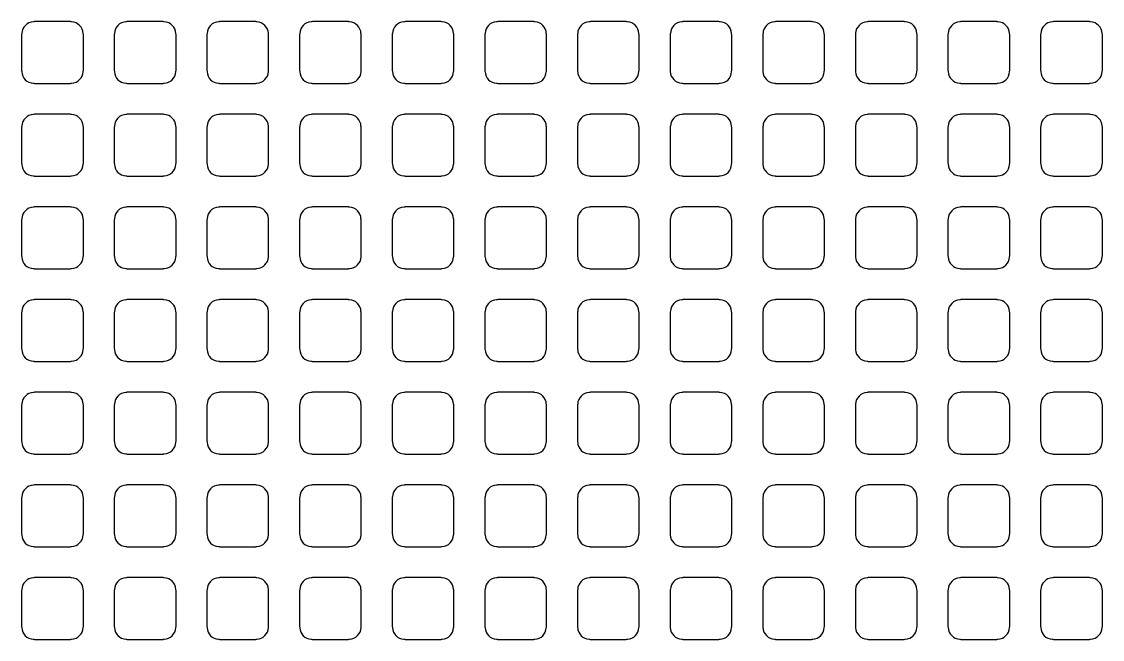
# Model space of a CAD drawing. Extents: x 3811 to 4077, y -444 to -307.
# Drawn here: x 3994.455 to 3996.233, y -384.033 to -383.017 of the extents above; entities that cross this region are included whole.
import ezdxf

# ---------------------------------------------------------------- set-up
doc = ezdxf.new("R2010")
doc.units = 0
doc.layers.add('gbr-dxf', color=7, linetype='Continuous')

msp = doc.modelspace()

# ---------------------------------------------------------------- linework, layer by layer
at = {"layer": 'gbr-dxf', "linetype": 'Continuous'}
for points in [[(3994.4547, -383.0973, -0.089302), (3994.4551, -383.099, 0.393729), (3994.4739, -383.1179, -0.09841), (3994.4758, -383.1183), (3994.5349, -383.1183, -0.10699), (3994.537, -383.1178, 0.393729), (3994.5559, -383.0989, -0.095482), (3994.5563, -383.0971), (3994.5563, -383.0379, -0.098843), (3994.5558, -383.036, 0.393729), (3994.537, -383.0171, -0.101678), (3994.535, -383.0166), (3994.476, -383.0166, -0.104567), (3994.474, -383.0171, 0.393729), (3994.4551, -383.036, -0.092282), (3994.4547, -383.0378)], [(3994.6071, -383.0971, -0.095462), (3994.6075, -383.099, 0.393729), (3994.6264, -383.1178, -0.101678), (3994.6283, -383.1183), (3994.6874, -383.1183, -0.098843), (3994.6893, -383.1179, 0.393729), (3994.7082, -383.099, -0.101678), (3994.7087, -383.097), (3994.7087, -383.0377, -0.092621), (3994.7083, -383.0359, 0.393729), (3994.6894, -383.0171, -0.09841), (3994.6875, -383.0166), (3994.6283, -383.0166, -0.101214), (3994.6264, -383.0171, 0.393729), (3994.6075, -383.036, -0.09841), (3994.6071, -383.0379)], [(3994.7595, -383.0971, -0.095462), (3994.7599, -383.099, 0.393729), (3994.7787, -383.1179, -0.09841), (3994.7806, -383.1183), (3994.8397, -383.1183, -0.10699), (3994.8418, -383.1178, 0.393729), (3994.8607, -383.0989, -0.088868), (3994.861, -383.0972), (3994.861, -383.0378, -0.092621), (3994.8606, -383.036, 0.393729), (3994.8418, -383.0171, -0.101678), (3994.8398, -383.0166), (3994.7808, -383.0166, -0.104567), (3994.7788, -383.0171, 0.393729), (3994.7599, -383.036, -0.09841), (3994.7595, -383.0379)], [(3994.9118, -383.0971, -0.098843), (3994.9123, -383.099, 0.393729), (3994.9311, -383.1179, -0.09841), (3994.933, -383.1183), (3994.9921, -383.1183, -0.10699), (3994.9942, -383.1178, 0.393729), (3995.0131, -383.0989, -0.09841), (3995.0135, -383.097), (3995.0135, -383.0379, -0.101214), (3995.013, -383.036, 0.393729), (3994.9942, -383.0171, -0.101678), (3994.9922, -383.0166), (3994.9332, -383.0166, -0.104567), (3994.9312, -383.0171, 0.393729), (3994.9123, -383.036, -0.101678), (3994.9118, -383.0379)], [(3995.0643, -383.097, -0.098843), (3995.0648, -383.0989, 0.393729), (3995.0836, -383.1178, -0.107228), (3995.0857, -383.1183), (3995.1446, -383.1183, -0.104567), (3995.1466, -383.1178, 0.393729), (3995.1654, -383.0989, -0.09841), (3995.1659, -383.097), (3995.1659, -383.0379, -0.101214), (3995.1654, -383.036, 0.393729), (3995.1465, -383.0171, -0.104195), (3995.1445, -383.0166), (3995.0856, -383.0166, -0.10699), (3995.0835, -383.0171, 0.393729), (3995.0647, -383.036, -0.088868), (3995.0643, -383.0377)], [(3995.2167, -383.0971, -0.095462), (3995.2171, -383.099, 0.393729), (3995.236, -383.1178, -0.101678), (3995.2379, -383.1183), (3995.297, -383.1183, -0.098843), (3995.2989, -383.1179, 0.393729), (3995.3178, -383.099, -0.101678), (3995.3183, -383.097), (3995.3183, -383.0377, -0.092621), (3995.3179, -383.0359, 0.393729), (3995.299, -383.0171, -0.09841), (3995.2971, -383.0166), (3995.2379, -383.0166, -0.101214), (3995.236, -383.0171, 0.393729), (3995.2171, -383.036, -0.09841), (3995.2167, -383.0379)], [(3995.3691, -383.0971, -0.095462), (3995.3695, -383.099, 0.393729), (3995.3883, -383.1179, -0.09841), (3995.3902, -383.1183), (3995.4493, -383.1183, -0.10699), (3995.4514, -383.1178, 0.393729), (3995.4703, -383.0989, -0.088868), (3995.4706, -383.0972), (3995.4706, -383.0378, -0.092621), (3995.4702, -383.036, 0.393729), (3995.4514, -383.0171, -0.101678), (3995.4494, -383.0166), (3995.3904, -383.0166, -0.104567), (3995.3884, -383.0171, 0.393729), (3995.3695, -383.036, -0.09841), (3995.3691, -383.0379)], [(3995.5214, -383.0969, -0.104567), (3995.5219, -383.0989, 0.393729), (3995.5408, -383.1178, -0.104195), (3995.5428, -383.1183), (3995.6018, -383.1183, -0.101214), (3995.6037, -383.1178, 0.393729), (3995.6226, -383.099, -0.104195), (3995.6231, -383.097), (3995.6231, -383.0381, -0.10699), (3995.6226, -383.036, 0.393729), (3995.6037, -383.0171, -0.107228), (3995.6017, -383.0166), (3995.5427, -383.0166, -0.098843), (3995.5408, -383.0171, 0.393729), (3995.522, -383.0359, -0.107228), (3995.5214, -383.038)], [(3995.6739, -383.0971, -0.095462), (3995.6743, -383.0989, 0.393729), (3995.6932, -383.1178, -0.104195), (3995.6952, -383.1183), (3995.7542, -383.1183, -0.101214), (3995.7561, -383.1178, 0.393729), (3995.775, -383.099, -0.101678), (3995.7755, -383.097), (3995.7755, -383.038, -0.104567), (3995.775, -383.036, 0.393729), (3995.7561, -383.0171, -0.107228), (3995.7541, -383.0166), (3995.6951, -383.0166, -0.098843), (3995.6932, -383.0171, 0.393729), (3995.6744, -383.0359, -0.09841), (3995.6739, -383.0378)], [(3995.8263, -383.0971, -0.095462), (3995.8267, -383.099, 0.393729), (3995.8456, -383.1178, -0.101678), (3995.8475, -383.1183), (3995.9066, -383.1183, -0.098843), (3995.9085, -383.1179, 0.393729), (3995.9274, -383.099, -0.101678), (3995.9279, -383.097), (3995.9279, -383.0377, -0.092621), (3995.9275, -383.0359, 0.393729), (3995.9086, -383.0171, -0.09841), (3995.9067, -383.0166), (3995.8475, -383.0166, -0.101214), (3995.8456, -383.0171, 0.393729), (3995.8267, -383.036, -0.09841), (3995.8263, -383.0379)], [(3995.9787, -383.097, -0.101214), (3995.9791, -383.0989, 0.393729), (3995.998, -383.1178, -0.104195), (3996, -383.1183), (3996.059, -383.1183, -0.101214), (3996.0609, -383.1178, 0.393729), (3996.0798, -383.099, -0.095482), (3996.0802, -383.0971), (3996.0802, -383.0379, -0.098843), (3996.0798, -383.036, 0.393729), (3996.0609, -383.0171, -0.107228), (3996.0589, -383.0166), (3995.9999, -383.0166, -0.098843), (3995.998, -383.0171, 0.393729), (3995.9792, -383.0359, -0.104195), (3995.9787, -383.0379)], [(3996.131, -383.0971, -0.098843), (3996.1315, -383.099, 0.393729), (3996.1503, -383.1179, -0.09841), (3996.1522, -383.1183), (3996.2113, -383.1183, -0.10699), (3996.2134, -383.1178, 0.393729), (3996.2323, -383.0989, -0.09841), (3996.2327, -383.097), (3996.2327, -383.0379, -0.101214), (3996.2322, -383.036, 0.393729), (3996.2134, -383.0171, -0.101678), (3996.2114, -383.0166), (3996.1524, -383.0166, -0.104567), (3996.1504, -383.0171, 0.393729), (3996.1315, -383.036, -0.101678), (3996.131, -383.0379)], [(3994.4547, -383.2497, -0.089302), (3994.4551, -383.2514, 0.393729), (3994.4739, -383.2703, -0.095482), (3994.4758, -383.2707), (3994.535, -383.2707, -0.104567), (3994.537, -383.2702, 0.393729), (3994.5559, -383.2513, -0.095482), (3994.5563, -383.2495), (3994.5563, -383.1903, -0.098843), (3994.5558, -383.1884, 0.393729), (3994.537, -383.1695, -0.092282), (3994.5352, -383.1691), (3994.4758, -383.1691, -0.095462), (3994.474, -383.1695, 0.393729), (3994.4551, -383.1884, -0.092282), (3994.4547, -383.1902)], [(3994.6071, -383.2495, -0.095462), (3994.6075, -383.2514, 0.393729), (3994.6264, -383.2702, -0.09841), (3994.6283, -383.2707), (3994.6875, -383.2707, -0.095462), (3994.6893, -383.2703, 0.393729), (3994.7082, -383.2514, -0.101678), (3994.7087, -383.2494), (3994.7087, -383.1901, -0.092621), (3994.7083, -383.1883, 0.393729), (3994.6894, -383.1695, -0.088868), (3994.6877, -383.1691), (3994.6282, -383.1691, -0.092621), (3994.6264, -383.1695, 0.393729), (3994.6075, -383.1884, -0.09841), (3994.6071, -383.1903)], [(3994.7595, -383.2495, -0.095462), (3994.7599, -383.2514, 0.393729), (3994.7787, -383.2703, -0.095482), (3994.7806, -383.2707), (3994.8398, -383.2707, -0.104567), (3994.8418, -383.2702, 0.393729), (3994.8607, -383.2513, -0.088868), (3994.861, -383.2496), (3994.861, -383.1902, -0.092621), (3994.8606, -383.1884, 0.393729), (3994.8418, -383.1695, -0.092282), (3994.84, -383.1691), (3994.7806, -383.1691, -0.095462), (3994.7788, -383.1695, 0.393729), (3994.7599, -383.1884, -0.09841), (3994.7595, -383.1903)], [(3994.9118, -383.2495, -0.098843), (3994.9123, -383.2514, 0.393729), (3994.9311, -383.2703, -0.095482), (3994.933, -383.2707), (3994.9922, -383.2707, -0.104567), (3994.9942, -383.2702, 0.393729), (3995.0131, -383.2513, -0.09841), (3995.0135, -383.2494), (3995.0135, -383.1903, -0.101214), (3995.013, -383.1884, 0.393729), (3994.9942, -383.1695, -0.092282), (3994.9924, -383.1691), (3994.933, -383.1691, -0.095462), (3994.9312, -383.1695, 0.393729), (3994.9123, -383.1884, -0.101678), (3994.9118, -383.1903)], [(3995.0643, -383.2494, -0.098843), (3995.0648, -383.2513, 0.393729), (3995.0836, -383.2702, -0.104195), (3995.0856, -383.2707), (3995.1446, -383.2707, -0.101214), (3995.1466, -383.2702, 0.393729), (3995.1654, -383.2513, -0.09841), (3995.1659, -383.2494), (3995.1659, -383.1903, -0.101214), (3995.1654, -383.1884, 0.393729), (3995.1465, -383.1695, -0.095482), (3995.1447, -383.1691), (3995.0854, -383.1691, -0.098843), (3995.0835, -383.1695, 0.393729), (3995.0647, -383.1884, -0.088868), (3995.0643, -383.1901)], [(3995.2167, -383.2495, -0.095462), (3995.2171, -383.2514, 0.393729), (3995.236, -383.2702, -0.09841), (3995.2379, -383.2707), (3995.2971, -383.2707, -0.095462), (3995.2989, -383.2703, 0.393729), (3995.3178, -383.2514, -0.101678), (3995.3183, -383.2494), (3995.3183, -383.1901, -0.092621), (3995.3179, -383.1883, 0.393729), (3995.299, -383.1695, -0.088868), (3995.2973, -383.1691), (3995.2378, -383.1691, -0.092621), (3995.236, -383.1695, 0.393729), (3995.2171, -383.1884, -0.09841), (3995.2167, -383.1903)], [(3995.3691, -383.2495, -0.095462), (3995.3695, -383.2514, 0.393729), (3995.3883, -383.2703, -0.095482), (3995.3902, -383.2707), (3995.4494, -383.2707, -0.104567), (3995.4514, -383.2702, 0.393729), (3995.4703, -383.2513, -0.088868), (3995.4706, -383.2496), (3995.4706, -383.1902, -0.092621), (3995.4702, -383.1884, 0.393729), (3995.4514, -383.1695, -0.092282), (3995.4496, -383.1691), (3995.3902, -383.1691, -0.095462), (3995.3884, -383.1695, 0.393729), (3995.3695, -383.1884, -0.09841), (3995.3691, -383.1903)], [(3995.5214, -383.2493, -0.104567), (3995.5219, -383.2513, 0.393729), (3995.5408, -383.2702, -0.101678), (3995.5427, -383.2707), (3995.6018, -383.2707, -0.098843), (3995.6037, -383.2702, 0.393729), (3995.6226, -383.2514, -0.104195), (3995.6231, -383.2494), (3995.6231, -383.1905, -0.10699), (3995.6226, -383.1884, 0.393729), (3995.6037, -383.1695, -0.09841), (3995.6018, -383.1691), (3995.5425, -383.1691, -0.089302), (3995.5408, -383.1695, 0.393729), (3995.522, -383.1883, -0.107228), (3995.5214, -383.1904)], [(3995.6739, -383.2495, -0.095462), (3995.6743, -383.2513, 0.393729), (3995.6932, -383.2702, -0.101678), (3995.6951, -383.2707), (3995.7542, -383.2707, -0.098843), (3995.7561, -383.2702, 0.393729), (3995.775, -383.2514, -0.101678), (3995.7755, -383.2494), (3995.7755, -383.1904, -0.104567), (3995.775, -383.1884, 0.393729), (3995.7561, -383.1695, -0.09841), (3995.7542, -383.1691), (3995.6949, -383.1691, -0.089302), (3995.6932, -383.1695, 0.393729), (3995.6744, -383.1883, -0.09841), (3995.6739, -383.1902)], [(3995.8263, -383.2495, -0.095462), (3995.8267, -383.2514, 0.393729), (3995.8456, -383.2702, -0.09841), (3995.8475, -383.2707), (3995.9067, -383.2707, -0.095462), (3995.9085, -383.2703, 0.393729), (3995.9274, -383.2514, -0.101678), (3995.9279, -383.2494), (3995.9279, -383.1901, -0.092621), (3995.9275, -383.1883, 0.393729), (3995.9086, -383.1695, -0.088868), (3995.9069, -383.1691), (3995.8474, -383.1691, -0.092621), (3995.8456, -383.1695, 0.393729), (3995.8267, -383.1884, -0.09841), (3995.8263, -383.1903)], [(3995.9787, -383.2494, -0.101214), (3995.9791, -383.2513, 0.393729), (3995.998, -383.2702, -0.101678), (3995.9999, -383.2707), (3996.059, -383.2707, -0.098843), (3996.0609, -383.2702, 0.393729), (3996.0798, -383.2514, -0.095482), (3996.0802, -383.2495), (3996.0802, -383.1903, -0.098843), (3996.0798, -383.1884, 0.393729), (3996.0609, -383.1695, -0.09841), (3996.059, -383.1691), (3995.9997, -383.1691, -0.089302), (3995.998, -383.1695, 0.393729), (3995.9792, -383.1883, -0.104195), (3995.9787, -383.1903)], [(3996.131, -383.2495, -0.098843), (3996.1315, -383.2514, 0.393729), (3996.1503, -383.2703, -0.095482), (3996.1522, -383.2707), (3996.2114, -383.2707, -0.104567), (3996.2134, -383.2702, 0.393729), (3996.2323, -383.2513, -0.09841), (3996.2327, -383.2494), (3996.2327, -383.1903, -0.101214), (3996.2322, -383.1884, 0.393729), (3996.2134, -383.1695, -0.092282), (3996.2116, -383.1691), (3996.1522, -383.1691, -0.095462), (3996.1504, -383.1695, 0.393729), (3996.1315, -383.1884, -0.101678), (3996.131, -383.1903)], [(3994.4547, -383.4021, -0.089302), (3994.4551, -383.4038, 0.393729), (3994.4739, -383.4227, -0.092282), (3994.4757, -383.4231), (3994.535, -383.4231, -0.101214), (3994.537, -383.4226, 0.393729), (3994.5559, -383.4037, -0.095482), (3994.5563, -383.4019), (3994.5563, -383.3427, -0.098843), (3994.5558, -383.3408, 0.393729), (3994.537, -383.3219, -0.095482), (3994.5351, -383.3215), (3994.4759, -383.3215, -0.098843), (3994.474, -383.3219, 0.393729), (3994.4551, -383.3408, -0.092282), (3994.4547, -383.3426)], [(3994.6071, -383.4019, -0.095462), (3994.6075, -383.4038, 0.393729), (3994.6264, -383.4226, -0.095482), (3994.6282, -383.4231), (3994.6875, -383.4231, -0.092621), (3994.6893, -383.4227, 0.393729), (3994.7082, -383.4038, -0.101678), (3994.7087, -383.4018), (3994.7087, -383.3425, -0.092621), (3994.7083, -383.3407, 0.393729), (3994.6894, -383.3219, -0.092282), (3994.6876, -383.3215), (3994.6282, -383.3215, -0.095462), (3994.6264, -383.3219, 0.393729), (3994.6075, -383.3408, -0.09841), (3994.6071, -383.3427)], [(3994.7595, -383.4019, -0.095462), (3994.7599, -383.4038, 0.393729), (3994.7787, -383.4227, -0.092282), (3994.7805, -383.4231), (3994.8398, -383.4231, -0.101214), (3994.8418, -383.4226, 0.393729), (3994.8607, -383.4037, -0.088868), (3994.861, -383.402), (3994.861, -383.3426, -0.092621), (3994.8606, -383.3408, 0.393729), (3994.8418, -383.3219, -0.095482), (3994.8399, -383.3215), (3994.7807, -383.3215, -0.098843), (3994.7788, -383.3219, 0.393729), (3994.7599, -383.3408, -0.09841), (3994.7595, -383.3427)], [(3994.9118, -383.4019, -0.098843), (3994.9123, -383.4038, 0.393729), (3994.9311, -383.4227, -0.092282), (3994.9329, -383.4231), (3994.9922, -383.4231, -0.101214), (3994.9942, -383.4226, 0.393729), (3995.0131, -383.4037, -0.09841), (3995.0135, -383.4018), (3995.0135, -383.3427, -0.101214), (3995.013, -383.3408, 0.393729), (3994.9942, -383.3219, -0.095482), (3994.9923, -383.3215), (3994.9331, -383.3215, -0.098843), (3994.9312, -383.3219, 0.393729), (3994.9123, -383.3408, -0.101678), (3994.9118, -383.3427)], [(3995.0643, -383.4018, -0.098843), (3995.0648, -383.4037, 0.393729), (3995.0836, -383.4226, -0.101678), (3995.0856, -383.4231), (3995.1447, -383.4231, -0.098843), (3995.1466, -383.4226, 0.393729), (3995.1654, -383.4037, -0.09841), (3995.1659, -383.4018), (3995.1659, -383.3427, -0.101214), (3995.1654, -383.3408, 0.393729), (3995.1465, -383.3219, -0.09841), (3995.1446, -383.3215), (3995.0855, -383.3215, -0.101214), (3995.0835, -383.3219, 0.393729), (3995.0647, -383.3408, -0.088868), (3995.0643, -383.3425)], [(3995.2167, -383.4019, -0.095462), (3995.2171, -383.4038, 0.393729), (3995.236, -383.4226, -0.095482), (3995.2378, -383.4231), (3995.2971, -383.4231, -0.092621), (3995.2989, -383.4227, 0.393729), (3995.3178, -383.4038, -0.101678), (3995.3183, -383.4018), (3995.3183, -383.3425, -0.092621), (3995.3179, -383.3407, 0.393729), (3995.299, -383.3219, -0.092282), (3995.2972, -383.3215), (3995.2378, -383.3215, -0.095462), (3995.236, -383.3219, 0.393729), (3995.2171, -383.3408, -0.09841), (3995.2167, -383.3427)], [(3995.3691, -383.4019, -0.095462), (3995.3695, -383.4038, 0.393729), (3995.3883, -383.4227, -0.092282), (3995.3901, -383.4231), (3995.4494, -383.4231, -0.101214), (3995.4514, -383.4226, 0.393729), (3995.4703, -383.4037, -0.088868), (3995.4706, -383.402), (3995.4706, -383.3426, -0.092621), (3995.4702, -383.3408, 0.393729), (3995.4514, -383.3219, -0.095482), (3995.4495, -383.3215), (3995.3903, -383.3215, -0.098843), (3995.3884, -383.3219, 0.393729), (3995.3695, -383.3408, -0.09841), (3995.3691, -383.3427)], [(3995.5214, -383.4017, -0.104567), (3995.5219, -383.4037, 0.393729), (3995.5408, -383.4226, -0.09841), (3995.5427, -383.4231), (3995.6019, -383.4231, -0.095462), (3995.6037, -383.4226, 0.393729), (3995.6226, -383.4038, -0.104195), (3995.6231, -383.4018), (3995.6231, -383.3429, -0.10699), (3995.6226, -383.3408, 0.393729), (3995.6037, -383.3219, -0.101678), (3995.6018, -383.3215), (3995.5426, -383.3215, -0.092621), (3995.5408, -383.3219, 0.393729), (3995.522, -383.3407, -0.107228), (3995.5214, -383.3428)], [(3995.6739, -383.4019, -0.095462), (3995.6743, -383.4037, 0.393729), (3995.6932, -383.4226, -0.09841), (3995.6951, -383.4231), (3995.7543, -383.4231, -0.095462), (3995.7561, -383.4226, 0.393729), (3995.775, -383.4038, -0.101678), (3995.7755, -383.4018), (3995.7755, -383.3428, -0.104567), (3995.775, -383.3408, 0.393729), (3995.7561, -383.3219, -0.101678), (3995.7542, -383.3215), (3995.695, -383.3215, -0.092621), (3995.6932, -383.3219, 0.393729), (3995.6744, -383.3407, -0.09841), (3995.6739, -383.3426)], [(3995.8263, -383.4019, -0.095462), (3995.8267, -383.4038, 0.393729), (3995.8456, -383.4226, -0.095482), (3995.8474, -383.4231), (3995.9067, -383.4231, -0.092621), (3995.9085, -383.4227, 0.393729), (3995.9274, -383.4038, -0.101678), (3995.9279, -383.4018), (3995.9279, -383.3425, -0.092621), (3995.9275, -383.3407, 0.393729), (3995.9086, -383.3219, -0.092282), (3995.9068, -383.3215), (3995.8474, -383.3215, -0.095462), (3995.8456, -383.3219, 0.393729), (3995.8267, -383.3408, -0.09841), (3995.8263, -383.3427)], [(3995.9787, -383.4018, -0.101214), (3995.9791, -383.4037, 0.393729), (3995.998, -383.4226, -0.09841), (3995.9999, -383.4231), (3996.0591, -383.4231, -0.095462), (3996.0609, -383.4226, 0.393729), (3996.0798, -383.4038, -0.095482), (3996.0802, -383.4019), (3996.0802, -383.3427, -0.098843), (3996.0798, -383.3408, 0.393729), (3996.0609, -383.3219, -0.101678), (3996.059, -383.3215), (3995.9998, -383.3215, -0.092621), (3995.998, -383.3219, 0.393729), (3995.9792, -383.3407, -0.104195), (3995.9787, -383.3427)], [(3996.131, -383.4019, -0.098843), (3996.1315, -383.4038, 0.393729), (3996.1503, -383.4227, -0.092282), (3996.1521, -383.4231), (3996.2114, -383.4231, -0.101214), (3996.2134, -383.4226, 0.393729), (3996.2323, -383.4037, -0.09841), (3996.2327, -383.4018), (3996.2327, -383.3427, -0.101214), (3996.2322, -383.3408, 0.393729), (3996.2134, -383.3219, -0.095482), (3996.2115, -383.3215), (3996.1523, -383.3215, -0.098843), (3996.1504, -383.3219, 0.393729), (3996.1315, -383.3408, -0.101678), (3996.131, -383.3427)], [(3994.4547, -383.5545, -0.089302), (3994.4551, -383.5562, 0.393729), (3994.4739, -383.5751, -0.088868), (3994.4757, -383.5754), (3994.5351, -383.5754, -0.098843), (3994.537, -383.575, 0.393729), (3994.5559, -383.5561, -0.095482), (3994.5563, -383.5543), (3994.5563, -383.4951, -0.098843), (3994.5558, -383.4932, 0.393729), (3994.537, -383.4743, -0.09841), (3994.5351, -383.4739), (3994.4759, -383.4739, -0.101214), (3994.474, -383.4743, 0.393729), (3994.4551, -383.4932, -0.092282), (3994.4547, -383.495)], [(3994.6071, -383.5543, -0.095462), (3994.6075, -383.5562, 0.393729), (3994.6264, -383.575, -0.092282), (3994.6282, -383.5754), (3994.6876, -383.5754, -0.089302), (3994.6893, -383.5751, 0.393729), (3994.7082, -383.5562, -0.101678), (3994.7087, -383.5542), (3994.7087, -383.4949, -0.092621), (3994.7083, -383.4931, 0.393729), (3994.6894, -383.4743, -0.095482), (3994.6875, -383.4739), (3994.6283, -383.4739, -0.098843), (3994.6264, -383.4743, 0.393729), (3994.6075, -383.4932, -0.09841), (3994.6071, -383.4951)], [(3994.7595, -383.5543, -0.095462), (3994.7599, -383.5562, 0.393729), (3994.7787, -383.5751, -0.088868), (3994.7805, -383.5754), (3994.8399, -383.5754, -0.098843), (3994.8418, -383.575, 0.393729), (3994.8607, -383.5561, -0.088868), (3994.861, -383.5544), (3994.861, -383.495, -0.092621), (3994.8606, -383.4932, 0.393729), (3994.8418, -383.4743, -0.09841), (3994.8399, -383.4739), (3994.7807, -383.4739, -0.101214), (3994.7788, -383.4743, 0.393729), (3994.7599, -383.4932, -0.09841), (3994.7595, -383.4951)], [(3994.9118, -383.5543, -0.098843), (3994.9123, -383.5562, 0.393729), (3994.9311, -383.5751, -0.088868), (3994.9329, -383.5754), (3994.9923, -383.5754, -0.098843), (3994.9942, -383.575, 0.393729), (3995.0131, -383.5561, -0.09841), (3995.0135, -383.5542), (3995.0135, -383.4951, -0.101214), (3995.013, -383.4932, 0.393729), (3994.9942, -383.4743, -0.09841), (3994.9923, -383.4739), (3994.9331, -383.4739, -0.101214), (3994.9312, -383.4743, 0.393729), (3994.9123, -383.4932, -0.101678), (3994.9118, -383.4951)], [(3995.0643, -383.5542, -0.098843), (3995.0648, -383.5561, 0.393729), (3995.0836, -383.575, -0.09841), (3995.0855, -383.5754), (3995.1447, -383.5754, -0.095462), (3995.1466, -383.575, 0.393729), (3995.1654, -383.5561, -0.09841), (3995.1659, -383.5542), (3995.1659, -383.4951, -0.101214), (3995.1654, -383.4932, 0.393729), (3995.1465, -383.4743, -0.101678), (3995.1446, -383.4739), (3995.0856, -383.4739, -0.104567), (3995.0835, -383.4743, 0.393729), (3995.0647, -383.4932, -0.088868), (3995.0643, -383.4949)], [(3995.2167, -383.5543, -0.095462), (3995.2171, -383.5562, 0.393729), (3995.236, -383.575, -0.092282), (3995.2378, -383.5754), (3995.2972, -383.5754, -0.089302), (3995.2989, -383.5751, 0.393729), (3995.3178, -383.5562, -0.101678), (3995.3183, -383.5542), (3995.3183, -383.4949, -0.092621), (3995.3179, -383.4931, 0.393729), (3995.299, -383.4743, -0.095482), (3995.2971, -383.4739), (3995.2379, -383.4739, -0.098843), (3995.236, -383.4743, 0.393729), (3995.2171, -383.4932, -0.09841), (3995.2167, -383.4951)], [(3995.3691, -383.5543, -0.095462), (3995.3695, -383.5562, 0.393729), (3995.3883, -383.5751, -0.088868), (3995.3901, -383.5754), (3995.4495, -383.5754, -0.098843), (3995.4514, -383.575, 0.393729), (3995.4703, -383.5561, -0.088868), (3995.4706, -383.5544), (3995.4706, -383.495, -0.092621), (3995.4702, -383.4932, 0.393729), (3995.4514, -383.4743, -0.09841), (3995.4495, -383.4739), (3995.3903, -383.4739, -0.101214), (3995.3884, -383.4743, 0.393729), (3995.3695, -383.4932, -0.09841), (3995.3691, -383.4951)], [(3995.5214, -383.5541, -0.104567), (3995.5219, -383.5561, 0.393729), (3995.5408, -383.575, -0.095482), (3995.5426, -383.5754), (3995.602, -383.5754, -0.092621), (3995.6037, -383.575, 0.393729), (3995.6226, -383.5562, -0.104195), (3995.6231, -383.5542), (3995.6231, -383.4953, -0.10699), (3995.6226, -383.4932, 0.393729), (3995.6037, -383.4743, -0.104195), (3995.6017, -383.4739), (3995.5427, -383.4739, -0.095462), (3995.5408, -383.4743, 0.393729), (3995.522, -383.4931, -0.107228), (3995.5214, -383.4952)], [(3995.6739, -383.5543, -0.095462), (3995.6743, -383.5561, 0.393729), (3995.6932, -383.575, -0.095482), (3995.695, -383.5754), (3995.7544, -383.5754, -0.092621), (3995.7561, -383.575, 0.393729), (3995.775, -383.5562, -0.101678), (3995.7755, -383.5542), (3995.7755, -383.4952, -0.104567), (3995.775, -383.4932, 0.393729), (3995.7561, -383.4743, -0.104195), (3995.7541, -383.4739), (3995.6951, -383.4739, -0.095462), (3995.6932, -383.4743, 0.393729), (3995.6744, -383.4931, -0.09841), (3995.6739, -383.495)], [(3995.8263, -383.5543, -0.095462), (3995.8267, -383.5562, 0.393729), (3995.8456, -383.575, -0.092282), (3995.8474, -383.5754), (3995.9068, -383.5754, -0.089302), (3995.9085, -383.5751, 0.393729), (3995.9274, -383.5562, -0.101678), (3995.9279, -383.5542), (3995.9279, -383.4949, -0.092621), (3995.9275, -383.4931, 0.393729), (3995.9086, -383.4743, -0.095482), (3995.9067, -383.4739), (3995.8475, -383.4739, -0.098843), (3995.8456, -383.4743, 0.393729), (3995.8267, -383.4932, -0.09841), (3995.8263, -383.4951)], [(3995.9787, -383.5542, -0.101214), (3995.9791, -383.5561, 0.393729), (3995.998, -383.575, -0.095482), (3995.9998, -383.5754), (3996.0592, -383.5754, -0.092621), (3996.0609, -383.575, 0.393729), (3996.0798, -383.5562, -0.095482), (3996.0802, -383.5543), (3996.0802, -383.4951, -0.098843), (3996.0798, -383.4932, 0.393729), (3996.0609, -383.4743, -0.104195), (3996.0589, -383.4739), (3995.9999, -383.4739, -0.095462), (3995.998, -383.4743, 0.393729), (3995.9792, -383.4931, -0.104195), (3995.9787, -383.4951)], [(3996.131, -383.5543, -0.098843), (3996.1315, -383.5562, 0.393729), (3996.1503, -383.5751, -0.088868), (3996.1521, -383.5754), (3996.2115, -383.5754, -0.098843), (3996.2134, -383.575, 0.393729), (3996.2323, -383.5561, -0.09841), (3996.2327, -383.5542), (3996.2327, -383.4951, -0.101214), (3996.2322, -383.4932, 0.393729), (3996.2134, -383.4743, -0.09841), (3996.2115, -383.4739), (3996.1523, -383.4739, -0.101214), (3996.1504, -383.4743, 0.393729), (3996.1315, -383.4932, -0.101678), (3996.131, -383.4951)], [(3994.4547, -383.7069, -0.089302), (3994.4551, -383.7086, 0.393729), (3994.4739, -383.7275, -0.09841), (3994.4758, -383.7279), (3994.5349, -383.7279, -0.10699), (3994.537, -383.7274, 0.393729), (3994.5559, -383.7085, -0.095482), (3994.5563, -383.7067), (3994.5563, -383.6475, -0.098843), (3994.5558, -383.6456, 0.393729), (3994.537, -383.6267, -0.101678), (3994.535, -383.6262), (3994.476, -383.6262, -0.104567), (3994.474, -383.6267, 0.393729), (3994.4551, -383.6456, -0.092282), (3994.4547, -383.6474)], [(3994.6071, -383.7067, -0.095462), (3994.6075, -383.7086, 0.393729), (3994.6264, -383.7274, -0.101678), (3994.6283, -383.7279), (3994.6874, -383.7279, -0.098843), (3994.6893, -383.7275, 0.393729), (3994.7082, -383.7086, -0.101678), (3994.7087, -383.7066), (3994.7087, -383.6473, -0.092621), (3994.7083, -383.6455, 0.393729), (3994.6894, -383.6267, -0.09841), (3994.6875, -383.6262), (3994.6283, -383.6262, -0.101214), (3994.6264, -383.6267, 0.393729), (3994.6075, -383.6456, -0.09841), (3994.6071, -383.6475)], [(3994.7595, -383.7067, -0.095462), (3994.7599, -383.7086, 0.393729), (3994.7787, -383.7275, -0.09841), (3994.7806, -383.7279), (3994.8397, -383.7279, -0.10699), (3994.8418, -383.7274, 0.393729), (3994.8607, -383.7085, -0.088868), (3994.861, -383.7068), (3994.861, -383.6474, -0.092621), (3994.8606, -383.6456, 0.393729), (3994.8418, -383.6267, -0.101678), (3994.8398, -383.6262), (3994.7808, -383.6262, -0.104567), (3994.7788, -383.6267, 0.393729), (3994.7599, -383.6456, -0.09841), (3994.7595, -383.6475)], [(3994.9118, -383.7067, -0.098843), (3994.9123, -383.7086, 0.393729), (3994.9311, -383.7275, -0.09841), (3994.933, -383.7279), (3994.9921, -383.7279, -0.10699), (3994.9942, -383.7274, 0.393729), (3995.0131, -383.7085, -0.09841), (3995.0135, -383.7066), (3995.0135, -383.6475, -0.101214), (3995.013, -383.6456, 0.393729), (3994.9942, -383.6267, -0.101678), (3994.9922, -383.6262), (3994.9332, -383.6262, -0.104567), (3994.9312, -383.6267, 0.393729), (3994.9123, -383.6456, -0.101678), (3994.9118, -383.6475)], [(3995.0643, -383.7066, -0.098843), (3995.0648, -383.7085, 0.393729), (3995.0836, -383.7274, -0.107228), (3995.0857, -383.7279), (3995.1446, -383.7279, -0.104567), (3995.1466, -383.7274, 0.393729), (3995.1654, -383.7085, -0.09841), (3995.1659, -383.7066), (3995.1659, -383.6475, -0.101214), (3995.1654, -383.6456, 0.393729), (3995.1465, -383.6267, -0.104195), (3995.1445, -383.6262), (3995.0856, -383.6262, -0.10699), (3995.0835, -383.6267, 0.393729), (3995.0647, -383.6456, -0.088868), (3995.0643, -383.6473)], [(3995.2167, -383.7067, -0.095462), (3995.2171, -383.7086, 0.393729), (3995.236, -383.7274, -0.101678), (3995.2379, -383.7279), (3995.297, -383.7279, -0.098843), (3995.2989, -383.7275, 0.393729), (3995.3178, -383.7086, -0.101678), (3995.3183, -383.7066), (3995.3183, -383.6473, -0.092621), (3995.3179, -383.6455, 0.393729), (3995.299, -383.6267, -0.09841), (3995.2971, -383.6262), (3995.2379, -383.6262, -0.101214), (3995.236, -383.6267, 0.393729), (3995.2171, -383.6456, -0.09841), (3995.2167, -383.6475)], [(3995.3691, -383.7067, -0.095462), (3995.3695, -383.7086, 0.393729), (3995.3883, -383.7275, -0.09841), (3995.3902, -383.7279), (3995.4493, -383.7279, -0.10699), (3995.4514, -383.7274, 0.393729), (3995.4703, -383.7085, -0.088868), (3995.4706, -383.7068), (3995.4706, -383.6474, -0.092621), (3995.4702, -383.6456, 0.393729), (3995.4514, -383.6267, -0.101678), (3995.4494, -383.6262), (3995.3904, -383.6262, -0.104567), (3995.3884, -383.6267, 0.393729), (3995.3695, -383.6456, -0.09841), (3995.3691, -383.6475)], [(3995.5214, -383.7065, -0.104567), (3995.5219, -383.7085, 0.393729), (3995.5408, -383.7274, -0.104195), (3995.5428, -383.7279), (3995.6018, -383.7279, -0.101214), (3995.6037, -383.7274, 0.393729), (3995.6226, -383.7086, -0.104195), (3995.6231, -383.7066), (3995.6231, -383.6477, -0.10699), (3995.6226, -383.6456, 0.393729), (3995.6037, -383.6267, -0.107228), (3995.6017, -383.6262), (3995.5427, -383.6262, -0.098843), (3995.5408, -383.6267, 0.393729), (3995.522, -383.6455, -0.107228), (3995.5214, -383.6476)], [(3995.6739, -383.7067, -0.095462), (3995.6743, -383.7085, 0.393729), (3995.6932, -383.7274, -0.104195), (3995.6952, -383.7279), (3995.7542, -383.7279, -0.101214), (3995.7561, -383.7274, 0.393729), (3995.775, -383.7086, -0.101678), (3995.7755, -383.7066), (3995.7755, -383.6476, -0.104567), (3995.775, -383.6456, 0.393729), (3995.7561, -383.6267, -0.107228), (3995.7541, -383.6262), (3995.6951, -383.6262, -0.098843), (3995.6932, -383.6267, 0.393729), (3995.6744, -383.6455, -0.09841), (3995.6739, -383.6474)], [(3995.8263, -383.7067, -0.095462), (3995.8267, -383.7086, 0.393729), (3995.8456, -383.7274, -0.101678), (3995.8475, -383.7279), (3995.9066, -383.7279, -0.098843), (3995.9085, -383.7275, 0.393729), (3995.9274, -383.7086, -0.101678), (3995.9279, -383.7066), (3995.9279, -383.6473, -0.092621), (3995.9275, -383.6455, 0.393729), (3995.9086, -383.6267, -0.09841), (3995.9067, -383.6262), (3995.8475, -383.6262, -0.101214), (3995.8456, -383.6267, 0.393729), (3995.8267, -383.6456, -0.09841), (3995.8263, -383.6475)], [(3995.9787, -383.7066, -0.101214), (3995.9791, -383.7085, 0.393729), (3995.998, -383.7274, -0.104195), (3996, -383.7279), (3996.059, -383.7279, -0.101214), (3996.0609, -383.7274, 0.393729), (3996.0798, -383.7086, -0.095482), (3996.0802, -383.7067), (3996.0802, -383.6475, -0.098843), (3996.0798, -383.6456, 0.393729), (3996.0609, -383.6267, -0.107228), (3996.0589, -383.6262), (3995.9999, -383.6262, -0.098843), (3995.998, -383.6267, 0.393729), (3995.9792, -383.6455, -0.104195), (3995.9787, -383.6475)], [(3996.131, -383.7067, -0.098843), (3996.1315, -383.7086, 0.393729), (3996.1503, -383.7275, -0.09841), (3996.1522, -383.7279), (3996.2113, -383.7279, -0.10699), (3996.2134, -383.7274, 0.393729), (3996.2323, -383.7085, -0.09841), (3996.2327, -383.7066), (3996.2327, -383.6475, -0.101214), (3996.2322, -383.6456, 0.393729), (3996.2134, -383.6267, -0.101678), (3996.2114, -383.6262), (3996.1524, -383.6262, -0.104567), (3996.1504, -383.6267, 0.393729), (3996.1315, -383.6456, -0.101678), (3996.131, -383.6475)], [(3994.4547, -383.8593, -0.089302), (3994.4551, -383.861, 0.393729), (3994.4739, -383.8799, -0.095482), (3994.4758, -383.8803), (3994.535, -383.8803, -0.104567), (3994.537, -383.8798, 0.393729), (3994.5559, -383.8609, -0.095482), (3994.5563, -383.8591), (3994.5563, -383.7999, -0.098843), (3994.5558, -383.798, 0.393729), (3994.537, -383.7791, -0.092282), (3994.5352, -383.7787), (3994.4758, -383.7787, -0.095462), (3994.474, -383.7791, 0.393729), (3994.4551, -383.798, -0.092282), (3994.4547, -383.7998)], [(3994.6071, -383.8591, -0.095462), (3994.6075, -383.861, 0.393729), (3994.6264, -383.8798, -0.09841), (3994.6283, -383.8803), (3994.6875, -383.8803, -0.095462), (3994.6893, -383.8799, 0.393729), (3994.7082, -383.861, -0.101678), (3994.7087, -383.859), (3994.7087, -383.7997, -0.092621), (3994.7083, -383.7979, 0.393729), (3994.6894, -383.7791, -0.088868), (3994.6877, -383.7787), (3994.6282, -383.7787, -0.092621), (3994.6264, -383.7791, 0.393729), (3994.6075, -383.798, -0.09841), (3994.6071, -383.7999)], [(3994.7595, -383.8591, -0.095462), (3994.7599, -383.861, 0.393729), (3994.7787, -383.8799, -0.095482), (3994.7806, -383.8803), (3994.8398, -383.8803, -0.104567), (3994.8418, -383.8798, 0.393729), (3994.8607, -383.8609, -0.088868), (3994.861, -383.8592), (3994.861, -383.7998, -0.092621), (3994.8606, -383.798, 0.393729), (3994.8418, -383.7791, -0.092282), (3994.84, -383.7787), (3994.7806, -383.7787, -0.095462), (3994.7788, -383.7791, 0.393729), (3994.7599, -383.798, -0.09841), (3994.7595, -383.7999)], [(3994.9118, -383.8591, -0.098843), (3994.9123, -383.861, 0.393729), (3994.9311, -383.8799, -0.095482), (3994.933, -383.8803), (3994.9922, -383.8803, -0.104567), (3994.9942, -383.8798, 0.393729), (3995.0131, -383.8609, -0.09841), (3995.0135, -383.859), (3995.0135, -383.7999, -0.101214), (3995.013, -383.798, 0.393729), (3994.9942, -383.7791, -0.092282), (3994.9924, -383.7787), (3994.933, -383.7787, -0.095462), (3994.9312, -383.7791, 0.393729), (3994.9123, -383.798, -0.101678), (3994.9118, -383.7999)], [(3995.0643, -383.859, -0.098843), (3995.0648, -383.8609, 0.393729), (3995.0836, -383.8798, -0.104195), (3995.0856, -383.8803), (3995.1446, -383.8803, -0.101214), (3995.1466, -383.8798, 0.393729), (3995.1654, -383.8609, -0.09841), (3995.1659, -383.859), (3995.1659, -383.7999, -0.101214), (3995.1654, -383.798, 0.393729), (3995.1465, -383.7791, -0.095482), (3995.1447, -383.7787), (3995.0854, -383.7787, -0.098843), (3995.0835, -383.7791, 0.393729), (3995.0647, -383.798, -0.088868), (3995.0643, -383.7997)], [(3995.2167, -383.8591, -0.095462), (3995.2171, -383.861, 0.393729), (3995.236, -383.8798, -0.09841), (3995.2379, -383.8803), (3995.2971, -383.8803, -0.095462), (3995.2989, -383.8799, 0.393729), (3995.3178, -383.861, -0.101678), (3995.3183, -383.859), (3995.3183, -383.7997, -0.092621), (3995.3179, -383.7979, 0.393729), (3995.299, -383.7791, -0.088868), (3995.2973, -383.7787), (3995.2378, -383.7787, -0.092621), (3995.236, -383.7791, 0.393729), (3995.2171, -383.798, -0.09841), (3995.2167, -383.7999)], [(3995.3691, -383.8591, -0.095462), (3995.3695, -383.861, 0.393729), (3995.3883, -383.8799, -0.095482), (3995.3902, -383.8803), (3995.4494, -383.8803, -0.104567), (3995.4514, -383.8798, 0.393729), (3995.4703, -383.8609, -0.088868), (3995.4706, -383.8592), (3995.4706, -383.7998, -0.092621), (3995.4702, -383.798, 0.393729), (3995.4514, -383.7791, -0.092282), (3995.4496, -383.7787), (3995.3902, -383.7787, -0.095462), (3995.3884, -383.7791, 0.393729), (3995.3695, -383.798, -0.09841), (3995.3691, -383.7999)], [(3995.5214, -383.8589, -0.104567), (3995.5219, -383.8609, 0.393729), (3995.5408, -383.8798, -0.101678), (3995.5427, -383.8803), (3995.6018, -383.8803, -0.098843), (3995.6037, -383.8798, 0.393729), (3995.6226, -383.861, -0.104195), (3995.6231, -383.859), (3995.6231, -383.8001, -0.10699), (3995.6226, -383.798, 0.393729), (3995.6037, -383.7791, -0.09841), (3995.6018, -383.7787), (3995.5425, -383.7787, -0.089302), (3995.5408, -383.7791, 0.393729), (3995.522, -383.7979, -0.107228), (3995.5214, -383.8)], [(3995.6739, -383.8591, -0.095462), (3995.6743, -383.8609, 0.393729), (3995.6932, -383.8798, -0.101678), (3995.6951, -383.8803), (3995.7542, -383.8803, -0.098843), (3995.7561, -383.8798, 0.393729), (3995.775, -383.861, -0.101678), (3995.7755, -383.859), (3995.7755, -383.8, -0.104567), (3995.775, -383.798, 0.393729), (3995.7561, -383.7791, -0.09841), (3995.7542, -383.7787), (3995.6949, -383.7787, -0.089302), (3995.6932, -383.7791, 0.393729), (3995.6744, -383.7979, -0.09841), (3995.6739, -383.7998)], [(3995.8263, -383.8591, -0.095462), (3995.8267, -383.861, 0.393729), (3995.8456, -383.8798, -0.09841), (3995.8475, -383.8803), (3995.9067, -383.8803, -0.095462), (3995.9085, -383.8799, 0.393729), (3995.9274, -383.861, -0.101678), (3995.9279, -383.859), (3995.9279, -383.7997, -0.092621), (3995.9275, -383.7979, 0.393729), (3995.9086, -383.7791, -0.088868), (3995.9069, -383.7787), (3995.8474, -383.7787, -0.092621), (3995.8456, -383.7791, 0.393729), (3995.8267, -383.798, -0.09841), (3995.8263, -383.7999)], [(3995.9787, -383.859, -0.101214), (3995.9791, -383.8609, 0.393729), (3995.998, -383.8798, -0.101678), (3995.9999, -383.8803), (3996.059, -383.8803, -0.098843), (3996.0609, -383.8798, 0.393729), (3996.0798, -383.861, -0.095482), (3996.0802, -383.8591), (3996.0802, -383.7999, -0.098843), (3996.0798, -383.798, 0.393729), (3996.0609, -383.7791, -0.09841), (3996.059, -383.7787), (3995.9997, -383.7787, -0.089302), (3995.998, -383.7791, 0.393729), (3995.9792, -383.7979, -0.104195), (3995.9787, -383.7999)], [(3996.131, -383.8591, -0.098843), (3996.1315, -383.861, 0.393729), (3996.1503, -383.8799, -0.095482), (3996.1522, -383.8803), (3996.2114, -383.8803, -0.104567), (3996.2134, -383.8798, 0.393729), (3996.2323, -383.8609, -0.09841), (3996.2327, -383.859), (3996.2327, -383.7999, -0.101214), (3996.2322, -383.798, 0.393729), (3996.2134, -383.7791, -0.092282), (3996.2116, -383.7787), (3996.1522, -383.7787, -0.095462), (3996.1504, -383.7791, 0.393729), (3996.1315, -383.798, -0.101678), (3996.131, -383.7999)], [(3994.4547, -384.0117, -0.089302), (3994.4551, -384.0134, 0.393729), (3994.4739, -384.0323, -0.092282), (3994.4757, -384.0327), (3994.535, -384.0327, -0.101214), (3994.537, -384.0322, 0.393729), (3994.5559, -384.0133, -0.095482), (3994.5563, -384.0115), (3994.5563, -383.9523, -0.098843), (3994.5558, -383.9504, 0.393729), (3994.537, -383.9315, -0.095482), (3994.5351, -383.9311), (3994.4759, -383.9311, -0.098843), (3994.474, -383.9315, 0.393729), (3994.4551, -383.9504, -0.092282), (3994.4547, -383.9522)], [(3994.6071, -384.0115, -0.095462), (3994.6075, -384.0134, 0.393729), (3994.6264, -384.0322, -0.095482), (3994.6282, -384.0327), (3994.6875, -384.0327, -0.092621), (3994.6893, -384.0323, 0.393729), (3994.7082, -384.0134, -0.101678), (3994.7087, -384.0114), (3994.7087, -383.9521, -0.092621), (3994.7083, -383.9503, 0.393729), (3994.6894, -383.9315, -0.092282), (3994.6876, -383.9311), (3994.6282, -383.9311, -0.095462), (3994.6264, -383.9315, 0.393729), (3994.6075, -383.9504, -0.09841), (3994.6071, -383.9523)], [(3994.7595, -384.0115, -0.095462), (3994.7599, -384.0134, 0.393729), (3994.7787, -384.0323, -0.092282), (3994.7805, -384.0327), (3994.8398, -384.0327, -0.101214), (3994.8418, -384.0322, 0.393729), (3994.8607, -384.0133, -0.088868), (3994.861, -384.0116), (3994.861, -383.9522, -0.092621), (3994.8606, -383.9504, 0.393729), (3994.8418, -383.9315, -0.095482), (3994.8399, -383.9311), (3994.7807, -383.9311, -0.098843), (3994.7788, -383.9315, 0.393729), (3994.7599, -383.9504, -0.09841), (3994.7595, -383.9523)], [(3994.9118, -384.0115, -0.098843), (3994.9123, -384.0134, 0.393729), (3994.9311, -384.0323, -0.092282), (3994.9329, -384.0327), (3994.9922, -384.0327, -0.101214), (3994.9942, -384.0322, 0.393729), (3995.0131, -384.0133, -0.09841), (3995.0135, -384.0114), (3995.0135, -383.9523, -0.101214), (3995.013, -383.9504, 0.393729), (3994.9942, -383.9315, -0.095482), (3994.9923, -383.9311), (3994.9331, -383.9311, -0.098843), (3994.9312, -383.9315, 0.393729), (3994.9123, -383.9504, -0.101678), (3994.9118, -383.9523)], [(3995.0643, -384.0114, -0.098843), (3995.0648, -384.0133, 0.393729), (3995.0836, -384.0322, -0.101678), (3995.0856, -384.0327), (3995.1447, -384.0327, -0.098843), (3995.1466, -384.0322, 0.393729), (3995.1654, -384.0133, -0.09841), (3995.1659, -384.0114), (3995.1659, -383.9523, -0.101214), (3995.1654, -383.9504, 0.393729), (3995.1465, -383.9315, -0.09841), (3995.1446, -383.9311), (3995.0855, -383.9311, -0.101214), (3995.0835, -383.9315, 0.393729), (3995.0647, -383.9504, -0.088868), (3995.0643, -383.9521)], [(3995.2167, -384.0115, -0.095462), (3995.2171, -384.0134, 0.393729), (3995.236, -384.0322, -0.095482), (3995.2378, -384.0327), (3995.2971, -384.0327, -0.092621), (3995.2989, -384.0323, 0.393729), (3995.3178, -384.0134, -0.101678), (3995.3183, -384.0114), (3995.3183, -383.9521, -0.092621), (3995.3179, -383.9503, 0.393729), (3995.299, -383.9315, -0.092282), (3995.2972, -383.9311), (3995.2378, -383.9311, -0.095462), (3995.236, -383.9315, 0.393729), (3995.2171, -383.9504, -0.09841), (3995.2167, -383.9523)], [(3995.3691, -384.0115, -0.095462), (3995.3695, -384.0134, 0.393729), (3995.3883, -384.0323, -0.092282), (3995.3901, -384.0327), (3995.4494, -384.0327, -0.101214), (3995.4514, -384.0322, 0.393729), (3995.4703, -384.0133, -0.088868), (3995.4706, -384.0116), (3995.4706, -383.9522, -0.092621), (3995.4702, -383.9504, 0.393729), (3995.4514, -383.9315, -0.095482), (3995.4495, -383.9311), (3995.3903, -383.9311, -0.098843), (3995.3884, -383.9315, 0.393729), (3995.3695, -383.9504, -0.09841), (3995.3691, -383.9523)], [(3995.5214, -384.0113, -0.104567), (3995.5219, -384.0133, 0.393729), (3995.5408, -384.0322, -0.09841), (3995.5427, -384.0327), (3995.6019, -384.0327, -0.095462), (3995.6037, -384.0322, 0.393729), (3995.6226, -384.0134, -0.104195), (3995.6231, -384.0114), (3995.6231, -383.9525, -0.10699), (3995.6226, -383.9504, 0.393729), (3995.6037, -383.9315, -0.101678), (3995.6018, -383.9311), (3995.5426, -383.9311, -0.092621), (3995.5408, -383.9315, 0.393729), (3995.522, -383.9503, -0.107228), (3995.5214, -383.9524)], [(3995.6739, -384.0115, -0.095462), (3995.6743, -384.0133, 0.393729), (3995.6932, -384.0322, -0.09841), (3995.6951, -384.0327), (3995.7543, -384.0327, -0.095462), (3995.7561, -384.0322, 0.393729), (3995.775, -384.0134, -0.101678), (3995.7755, -384.0114), (3995.7755, -383.9524, -0.104567), (3995.775, -383.9504, 0.393729), (3995.7561, -383.9315, -0.101678), (3995.7542, -383.9311), (3995.695, -383.9311, -0.092621), (3995.6932, -383.9315, 0.393729), (3995.6744, -383.9503, -0.09841), (3995.6739, -383.9522)], [(3995.8263, -384.0115, -0.095462), (3995.8267, -384.0134, 0.393729), (3995.8456, -384.0322, -0.095482), (3995.8474, -384.0327), (3995.9067, -384.0327, -0.092621), (3995.9085, -384.0323, 0.393729), (3995.9274, -384.0134, -0.101678), (3995.9279, -384.0114), (3995.9279, -383.9521, -0.092621), (3995.9275, -383.9503, 0.393729), (3995.9086, -383.9315, -0.092282), (3995.9068, -383.9311), (3995.8474, -383.9311, -0.095462), (3995.8456, -383.9315, 0.393729), (3995.8267, -383.9504, -0.09841), (3995.8263, -383.9523)], [(3995.9787, -384.0114, -0.101214), (3995.9791, -384.0133, 0.393729), (3995.998, -384.0322, -0.09841), (3995.9999, -384.0327), (3996.0591, -384.0327, -0.095462), (3996.0609, -384.0322, 0.393729), (3996.0798, -384.0134, -0.095482), (3996.0802, -384.0115), (3996.0802, -383.9523, -0.098843), (3996.0798, -383.9504, 0.393729), (3996.0609, -383.9315, -0.101678), (3996.059, -383.9311), (3995.9998, -383.9311, -0.092621), (3995.998, -383.9315, 0.393729), (3995.9792, -383.9503, -0.104195), (3995.9787, -383.9523)], [(3996.131, -384.0115, -0.098843), (3996.1315, -384.0134, 0.393729), (3996.1503, -384.0323, -0.092282), (3996.1521, -384.0327), (3996.2114, -384.0327, -0.101214), (3996.2134, -384.0322, 0.393729), (3996.2323, -384.0133, -0.09841), (3996.2327, -384.0114), (3996.2327, -383.9523, -0.101214), (3996.2322, -383.9504, 0.393729), (3996.2134, -383.9315, -0.095482), (3996.2115, -383.9311), (3996.1523, -383.9311, -0.098843), (3996.1504, -383.9315, 0.393729), (3996.1315, -383.9504, -0.101678), (3996.131, -383.9523)]]:
    msp.add_lwpolyline(points, format="xyb", close=True, dxfattribs=at)

doc.saveas('drawing.dxf')
